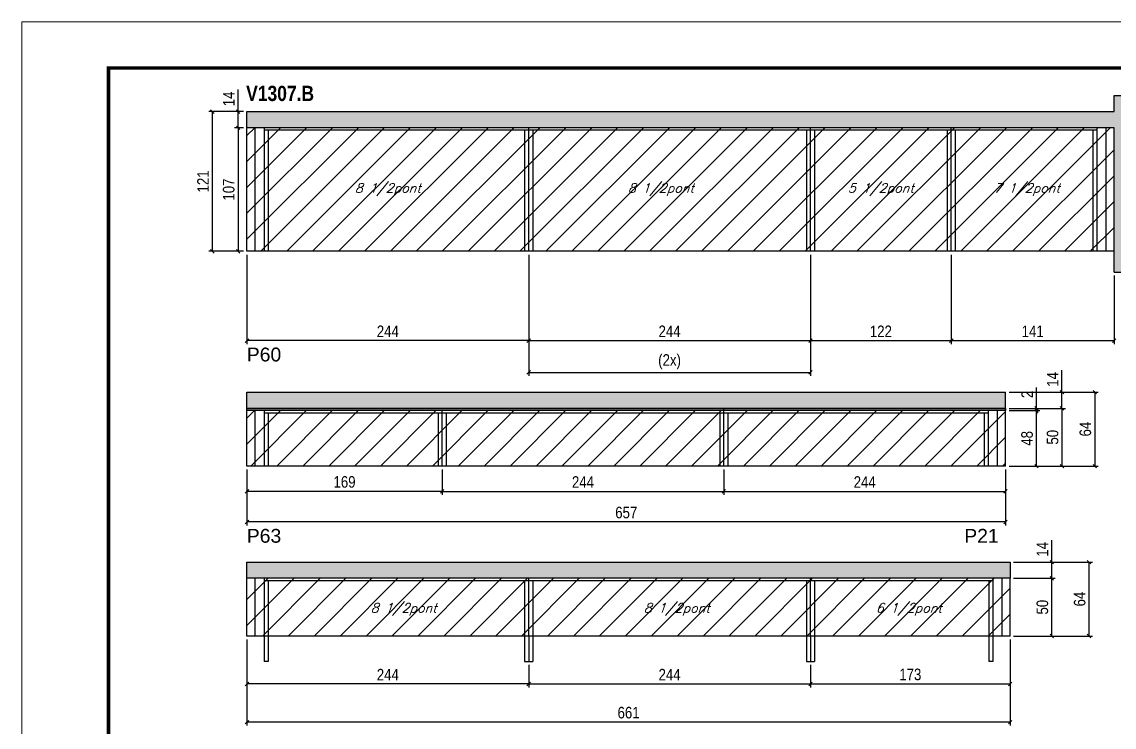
# Model space of a CAD drawing. Extents: x 3309 to 10384, y -2522 to 14608.
# Drawn here: x 6493 to 7439, y 10551 to 11162 of the extents above; entities that cross this region are included whole.
import ezdxf

# ---------------------------------------------------------------- set-up
doc = ezdxf.new("R2010")
doc.units = 0
doc.linetypes.add('DASHED', pattern=[0.75, 0.5, -0.25])
for name, color, linetype in [('5', 5, 'Continuous'), ('COTA', 241, 'Continuous'), ('NOMENCLATURA', 7, 'Continuous'), ('Painéis', 200, 'Continuous'), ('SARR_2.2x7', 40, 'Continuous'), ('SARR_3.5x7', 81, 'Continuous'), ('texto', 7, 'Continuous')]:
    doc.layers.add(name, color=color, linetype=linetype)
for name, color, linetype, lineweight in [('Folhas', 255, 'Continuous', 9), ('Hachura', 251, 'Continuous', 9), ('SARRAFO DE PRESSAO', 251, 'DASHED', 9)]:
    doc.layers.add(name, color=color, linetype=linetype, lineweight=lineweight)
doc.styles.add('COTA TECNICA', font='techl___.ttf', dxfattribs={"height": 10})
doc.styles.add('Romans', font='romans.shx')
doc.styles.get("Standard").update_dxf_attribs({"font": 'arial.ttf'})
doc.styles.add('TECNICA', font='techb___.ttf', dxfattribs={"height": 10})
doc.dimstyles.new('PAINEL', dxfattribs={"dimtxt": 10, "dimasz": 3, "dimexe": 3, "dimexo": 3, "dimgap": 3, "dimtad": 1, "dimdec": 1, "dimzin": 12, "dimdsep": 46, "dimtxsty": 'COTA TECNICA', "dimblk1": 'OBLIQUE', "dimblk2": 'OBLIQUE', "dimsah": 1, "dimcen": 0.9, "dimclrd": 4, "dimclre": 4, "dimclrt": 240, "dimadec": 1, "dimazin": 3, "dimtfac": 1, "dimtdec": 1, "dimtmove": 0, "dimatfit": 3, "dimfxl": 1, "dimtolj": 1, "dimtzin": 12, "dimarcsym": 0})

# ---------------------------------------------------------------- blocks, each defined once
blk = doc.blocks.new('9999999999')
at = {"layer": 'Folhas'}
blk.add_lwpolyline([(98138.98, 34190.21), (99623.98, 34190.21), (99623.98, 35240.21), (98138.98, 35240.21)], close=True, dxfattribs=at)
at = {"layer": 'Folhas', "color": 30, "const_width": 3}
blk.add_lwpolyline([(98213.98, 34230.21), (99583.98, 34230.21), (99583.98, 35200.21), (98213.98, 35200.21)], close=True, dxfattribs=at)
blk = doc.blocks.new('_Oblique')
at = {"color": 0, "linetype": 'ByBlock', "lineweight": -2}
blk.add_line((-0.5, -0.5), (0.5, 0.5), dxfattribs=at)
blk = doc.blocks.new('*D375')
at = {"layer": 'COTA', "color": 4, "linetype": 'ByBlock', "lineweight": -2, "transparency": 16777216}
for p, q in [((6687.84, 10960.34), (6687.84, 10882.92)), ((6931.84, 10960.34), (6931.84, 10882.92)), ((6931.84, 10885.92), (6687.84, 10885.92))]:
    blk.add_line(p, q, dxfattribs=at)
at = {"layer": 'Defpoints', "color": 0, "linetype": 'ByBlock', "transparency": 16777216}
for p in [(6687.84, 10963.34), (6931.84, 10963.34), (6687.84, 10885.92)]:
    blk.add_point(p, dxfattribs=at)
at = {"layer": 'COTA', "color": 4, "linetype": 'ByBlock', "lineweight": -2, "transparency": 16777216, "xscale": 3, "yscale": 3, "zscale": 3, "rotation": 180}
blk.add_blockref('_Oblique', (6687.84, 10885.92), dxfattribs=at)
at = {"layer": 'COTA', "color": 4, "linetype": 'ByBlock', "lineweight": -2, "transparency": 16777216, "xscale": 3, "yscale": 3, "zscale": 3}
blk.add_blockref('_Oblique', (6931.84, 10885.92), dxfattribs=at)
at = {"layer": 'COTA', "color": 240, "linetype": 'ByBlock', "transparency": 16777216, "insert": (6809.84, 10894), "char_height": 10, "attachment_point": 5, "style": 'COTA TECNICA'}
blk.add_mtext('\\A1;244', dxfattribs=at)
blk = doc.blocks.new('*D376')
at = {"layer": 'COTA', "color": 4, "lineweight": -2, "transparency": 16777216}
for p, q in [((6931.84, 10960.34), (6931.84, 10882.92)), ((7175.84, 10960.34), (7175.84, 10882.92)), ((6931.84, 10885.92), (7175.84, 10885.92))]:
    blk.add_line(p, q, dxfattribs=at)
at = {"layer": 'Defpoints', "color": 0, "transparency": 16777216}
for p in [(6931.84, 10963.34, 0), (7175.84, 10963.34, 0), (7175.84, 10885.92)]:
    blk.add_point(p, dxfattribs=at)
at = {"layer": 'COTA', "color": 4, "lineweight": -2, "transparency": 16777216, "xscale": 3, "yscale": 3, "zscale": 3, "rotation": 180}
blk.add_blockref('_Oblique', (6931.84, 10885.92), dxfattribs=at)
at = {"layer": 'COTA', "color": 4, "lineweight": -2, "transparency": 16777216, "xscale": 3, "yscale": 3, "zscale": 3}
blk.add_blockref('_Oblique', (7175.84, 10885.92), dxfattribs=at)
at = {"layer": 'COTA', "color": 240, "transparency": 16777216, "insert": (7053.84, 10894), "char_height": 10, "attachment_point": 5, "style": 'COTA TECNICA'}
blk.add_mtext('\\A1;244', dxfattribs=at)
blk = doc.blocks.new('*D377')
at = {"layer": 'COTA', "color": 4, "lineweight": -2, "transparency": 16777216}
for p, q in [((6684.84, 11084.34), (6654.83, 11084.34)), ((6657.83, 11084.34), (6657.83, 10963.34)), ((6684.84, 10963.34), (6654.83, 10963.34))]:
    blk.add_line(p, q, dxfattribs=at)
at = {"layer": 'Defpoints', "color": 0, "transparency": 16777216}
for p in [(6687.84, 11084.34, 0), (6657.83, 10963.34), (6687.84, 10963.34, 0)]:
    blk.add_point(p, dxfattribs=at)
at = {"layer": 'COTA', "color": 4, "lineweight": -2, "transparency": 16777216, "xscale": 3, "yscale": 3, "zscale": 3}
for p, rotation in [((6657.83, 11084.34), 90), ((6657.83, 10963.34), 270)]:
    blk.add_blockref('_Oblique', p, dxfattribs=dict(at, rotation=rotation))
at = {"layer": 'COTA', "color": 240, "transparency": 16777216, "insert": (6649.77, 11023.84), "char_height": 10, "attachment_point": 5, "rotation": 90, "style": 'COTA TECNICA'}
blk.add_mtext('\\A1;121', dxfattribs=at)
blk = doc.blocks.new('*D378')
at = {"layer": 'COTA', "color": 4, "lineweight": -2, "transparency": 16777216}
for p, q in [((7175.84, 10960.34), (7175.84, 10882.92)), ((7297.84, 10960.34), (7297.84, 10882.92)), ((7175.84, 10885.92), (7297.84, 10885.92))]:
    blk.add_line(p, q, dxfattribs=at)
at = {"layer": 'Defpoints', "color": 0, "transparency": 16777216}
for p in [(7175.84, 10963.34, 0), (7297.84, 10963.34, 0), (7297.84, 10885.92)]:
    blk.add_point(p, dxfattribs=at)
at = {"layer": 'COTA', "color": 4, "lineweight": -2, "transparency": 16777216, "xscale": 3, "yscale": 3, "zscale": 3, "rotation": 180}
blk.add_blockref('_Oblique', (7175.84, 10885.92), dxfattribs=at)
at = {"layer": 'COTA', "color": 4, "lineweight": -2, "transparency": 16777216, "xscale": 3, "yscale": 3, "zscale": 3}
blk.add_blockref('_Oblique', (7297.84, 10885.92), dxfattribs=at)
at = {"layer": 'COTA', "color": 240, "transparency": 16777216, "insert": (7236.84, 10893.98), "char_height": 10, "attachment_point": 5, "style": 'COTA TECNICA'}
blk.add_mtext('\\A1;122', dxfattribs=at)
blk = doc.blocks.new('*D379')
at = {"layer": 'COTA', "color": 4, "lineweight": -2, "transparency": 16777216}
for p, q in [((6684.84, 11070.34), (6677.16, 11070.34)), ((6680.16, 11070.34), (6680.16, 10963.34)), ((6684.84, 10963.34), (6677.16, 10963.34))]:
    blk.add_line(p, q, dxfattribs=at)
at = {"layer": 'Defpoints', "color": 0, "transparency": 16777216}
for p in [(6687.84, 11070.34, 0), (6680.16, 10963.34), (6687.84, 10963.34, 0)]:
    blk.add_point(p, dxfattribs=at)
at = {"layer": 'COTA', "color": 4, "lineweight": -2, "transparency": 16777216, "xscale": 3, "yscale": 3, "zscale": 3}
for p, rotation in [((6680.16, 11070.34), 90), ((6680.16, 10963.34), 270)]:
    blk.add_blockref('_Oblique', p, dxfattribs=dict(at, rotation=rotation))
at = {"layer": 'COTA', "color": 240, "transparency": 16777216, "insert": (6672.06, 11016.84), "char_height": 10, "attachment_point": 5, "rotation": 90, "style": 'COTA TECNICA'}
blk.add_mtext('\\A1;107', dxfattribs=at)
blk = doc.blocks.new('*D380')
at = {"layer": 'COTA', "color": 4, "lineweight": -2, "transparency": 16777216}
for p, q in [((6680.16, 11084.34), (6680.16, 11103.46)), ((6684.84, 11084.34), (6677.16, 11084.34)), ((6680.16, 11070.34), (6680.16, 11084.34)), ((6684.84, 11070.34), (6677.16, 11070.34))]:
    blk.add_line(p, q, dxfattribs=at)
at = {"layer": 'Defpoints', "color": 0, "transparency": 16777216}
for p in [(6680.16, 11084.34), (6687.84, 11084.34, 0), (6687.84, 11070.34, 0)]:
    blk.add_point(p, dxfattribs=at)
at = {"layer": 'COTA', "color": 4, "lineweight": -2, "transparency": 16777216, "xscale": 3, "yscale": 3, "zscale": 3}
for p, rotation in [((6680.16, 11084.34), 90), ((6680.16, 11070.34), 270)]:
    blk.add_blockref('_Oblique', p, dxfattribs=dict(at, rotation=rotation))
at = {"layer": 'COTA', "color": 240, "transparency": 16777216, "insert": (6672.09, 11095.4), "char_height": 10, "attachment_point": 5, "rotation": 90, "style": 'COTA TECNICA'}
blk.add_mtext('\\A1;14', dxfattribs=at)
blk = doc.blocks.new('*D381')
at = {"layer": 'COTA', "color": 4, "lineweight": -2, "transparency": 16777216}
for p, q in [((6931.84, 10960.34), (6931.84, 10855.45)), ((7175.84, 10960.34), (7175.84, 10855.45)), ((6931.84, 10858.45), (7175.84, 10858.45))]:
    blk.add_line(p, q, dxfattribs=at)
at = {"layer": 'Defpoints', "color": 0, "transparency": 16777216}
for p in [(6931.84, 10963.34), (7175.84, 10963.34), (7175.84, 10858.45)]:
    blk.add_point(p, dxfattribs=at)
at = {"layer": 'COTA', "color": 4, "lineweight": -2, "transparency": 16777216, "xscale": 3, "yscale": 3, "zscale": 3, "rotation": 180}
blk.add_blockref('_Oblique', (6931.84, 10858.45), dxfattribs=at)
at = {"layer": 'COTA', "color": 4, "lineweight": -2, "transparency": 16777216, "xscale": 3, "yscale": 3, "zscale": 3}
blk.add_blockref('_Oblique', (7175.84, 10858.45), dxfattribs=at)
at = {"layer": 'COTA', "color": 240, "transparency": 16777216, "insert": (7053.84, 10867.67), "char_height": 10, "attachment_point": 5, "style": 'COTA TECNICA'}
blk.add_mtext('\\A1;(2x)', dxfattribs=at)
blk = doc.blocks.new('*D382')
at = {"layer": 'COTA', "color": 4, "lineweight": -2, "transparency": 16777216}
for p, q in [((7297.84, 10960.34), (7297.84, 10882.92)), ((7438.84, 10942.34), (7438.84, 10882.92)), ((7297.84, 10885.92), (7438.84, 10885.92))]:
    blk.add_line(p, q, dxfattribs=at)
at = {"layer": 'Defpoints', "color": 0, "transparency": 16777216}
for p in [(7297.84, 10963.34), (7438.84, 10945.34), (7438.84, 10885.92)]:
    blk.add_point(p, dxfattribs=at)
at = {"layer": 'COTA', "color": 4, "lineweight": -2, "transparency": 16777216, "xscale": 3, "yscale": 3, "zscale": 3, "rotation": 180}
blk.add_blockref('_Oblique', (7297.84, 10885.92), dxfattribs=at)
at = {"layer": 'COTA', "color": 4, "lineweight": -2, "transparency": 16777216, "xscale": 3, "yscale": 3, "zscale": 3}
blk.add_blockref('_Oblique', (7438.84, 10885.92), dxfattribs=at)
at = {"layer": 'COTA', "color": 240, "transparency": 16777216, "insert": (7368.34, 10894), "char_height": 10, "attachment_point": 5, "style": 'COTA TECNICA'}
blk.add_mtext('\\A1;141', dxfattribs=at)
blk = doc.blocks.new('*D395')
at = {"layer": 'COTA', "color": 4, "linetype": 'ByBlock', "lineweight": -2, "transparency": 16777216}
for p, q in [((6687.84, 10774.27), (6687.84, 10752.37)), ((6856.84, 10774.27), (6856.84, 10752.37)), ((6856.84, 10755.37), (6687.84, 10755.37))]:
    blk.add_line(p, q, dxfattribs=at)
at = {"layer": 'Defpoints', "color": 0, "linetype": 'ByBlock', "transparency": 16777216}
for p in [(6687.84, 10777.27), (6856.84, 10777.27), (6687.84, 10755.37)]:
    blk.add_point(p, dxfattribs=at)
at = {"layer": 'COTA', "color": 4, "linetype": 'ByBlock', "lineweight": -2, "transparency": 16777216, "xscale": 3, "yscale": 3, "zscale": 3, "rotation": 180}
blk.add_blockref('_Oblique', (6687.84, 10755.37), dxfattribs=at)
at = {"layer": 'COTA', "color": 4, "linetype": 'ByBlock', "lineweight": -2, "transparency": 16777216, "xscale": 3, "yscale": 3, "zscale": 3}
blk.add_blockref('_Oblique', (6856.84, 10755.37), dxfattribs=at)
at = {"layer": 'COTA', "color": 240, "linetype": 'ByBlock', "transparency": 16777216, "insert": (6772.34, 10763.5), "char_height": 10, "attachment_point": 5, "style": 'COTA TECNICA'}
blk.add_mtext('\\A1;169', dxfattribs=at)
blk = doc.blocks.new('*D397')
at = {"layer": 'COTA', "color": 4, "linetype": 'ByBlock', "lineweight": -2, "transparency": 16777216}
for p, q in [((6687.84, 10774.27), (6687.84, 10725.85)), ((7344.84, 10774.27), (7344.84, 10725.85)), ((7344.84, 10728.85), (6687.84, 10728.85))]:
    blk.add_line(p, q, dxfattribs=at)
at = {"layer": 'Defpoints', "color": 0, "linetype": 'ByBlock', "transparency": 16777216}
for p in [(6687.84, 10777.27), (7344.84, 10777.27), (6687.84, 10728.85)]:
    blk.add_point(p, dxfattribs=at)
at = {"layer": 'COTA', "color": 4, "linetype": 'ByBlock', "lineweight": -2, "transparency": 16777216, "xscale": 3, "yscale": 3, "zscale": 3, "rotation": 180}
blk.add_blockref('_Oblique', (6687.84, 10728.85), dxfattribs=at)
at = {"layer": 'COTA', "color": 4, "linetype": 'ByBlock', "lineweight": -2, "transparency": 16777216, "xscale": 3, "yscale": 3, "zscale": 3}
blk.add_blockref('_Oblique', (7344.84, 10728.85), dxfattribs=at)
at = {"layer": 'COTA', "color": 240, "linetype": 'ByBlock', "transparency": 16777216, "insert": (7016.34, 10736.96), "char_height": 10, "attachment_point": 5, "style": 'COTA TECNICA'}
blk.add_mtext('\\A1;657', dxfattribs=at)
blk = doc.blocks.new('*D389')
at = {"layer": 'COTA', "color": 4, "lineweight": -2, "transparency": 16777216}
for p, q in [((6856.84, 10774.27), (6856.84, 10752.37)), ((7100.84, 10774.27), (7100.84, 10752.37)), ((6856.84, 10755.37), (7100.84, 10755.37))]:
    blk.add_line(p, q, dxfattribs=at)
at = {"layer": 'Defpoints', "color": 0, "transparency": 16777216}
for p in [(6856.84, 10777.27, 0), (7100.84, 10777.27, 0), (7100.84, 10755.37)]:
    blk.add_point(p, dxfattribs=at)
at = {"layer": 'COTA', "color": 4, "lineweight": -2, "transparency": 16777216, "xscale": 3, "yscale": 3, "zscale": 3, "rotation": 180}
blk.add_blockref('_Oblique', (6856.84, 10755.37), dxfattribs=at)
at = {"layer": 'COTA', "color": 4, "lineweight": -2, "transparency": 16777216, "xscale": 3, "yscale": 3, "zscale": 3}
blk.add_blockref('_Oblique', (7100.84, 10755.37), dxfattribs=at)
at = {"layer": 'COTA', "color": 240, "transparency": 16777216, "insert": (6978.84, 10763.44), "char_height": 10, "attachment_point": 5, "style": 'COTA TECNICA'}
blk.add_mtext('\\A1;244', dxfattribs=at)
blk = doc.blocks.new('*D396')
at = {"layer": 'COTA', "color": 4, "lineweight": -2, "transparency": 16777216}
for p, q in [((7100.84, 10774.27), (7100.84, 10752.37)), ((7344.84, 10774.27), (7344.84, 10752.37)), ((7100.84, 10755.37), (7344.84, 10755.37))]:
    blk.add_line(p, q, dxfattribs=at)
at = {"layer": 'Defpoints', "color": 0, "transparency": 16777216}
for p in [(7100.84, 10777.27, 0), (7344.84, 10777.27, 0), (7344.84, 10755.37)]:
    blk.add_point(p, dxfattribs=at)
at = {"layer": 'COTA', "color": 4, "lineweight": -2, "transparency": 16777216, "xscale": 3, "yscale": 3, "zscale": 3, "rotation": 180}
blk.add_blockref('_Oblique', (7100.84, 10755.37), dxfattribs=at)
at = {"layer": 'COTA', "color": 4, "lineweight": -2, "transparency": 16777216, "xscale": 3, "yscale": 3, "zscale": 3}
blk.add_blockref('_Oblique', (7344.84, 10755.37), dxfattribs=at)
at = {"layer": 'COTA', "color": 240, "transparency": 16777216, "insert": (7222.84, 10763.44), "char_height": 10, "attachment_point": 5, "style": 'COTA TECNICA'}
blk.add_mtext('\\A1;244', dxfattribs=at)
blk = doc.blocks.new('*D390')
at = {"layer": 'COTA', "color": 4, "lineweight": -2, "transparency": 16777216}
for p, q in [((7347.84, 10841.27), (7425.08, 10841.27)), ((7422.08, 10841.27), (7422.08, 10777.27)), ((7347.84, 10777.27), (7425.08, 10777.27))]:
    blk.add_line(p, q, dxfattribs=at)
at = {"layer": 'Defpoints', "color": 0, "transparency": 16777216}
for p in [(7344.84, 10841.27, 0), (7344.84, 10777.27, 0), (7422.08, 10777.27)]:
    blk.add_point(p, dxfattribs=at)
at = {"layer": 'COTA', "color": 4, "lineweight": -2, "transparency": 16777216, "xscale": 3, "yscale": 3, "zscale": 3}
for p, rotation in [((7422.08, 10841.27), 90), ((7422.08, 10777.27), 270)]:
    blk.add_blockref('_Oblique', p, dxfattribs=dict(at, rotation=rotation))
at = {"layer": 'COTA', "color": 240, "transparency": 16777216, "insert": (7413.98, 10809.27), "char_height": 10, "attachment_point": 5, "rotation": 90, "style": 'COTA TECNICA'}
blk.add_mtext('\\A1;64', dxfattribs=at)
blk = doc.blocks.new('*D391')
at = {"layer": 'COTA', "color": 4, "lineweight": -2, "transparency": 16777216}
for p, q in [((7347.84, 10827.27), (7396.72, 10827.27)), ((7393.72, 10827.27), (7393.72, 10777.27)), ((7347.84, 10777.27), (7396.72, 10777.27))]:
    blk.add_line(p, q, dxfattribs=at)
at = {"layer": 'Defpoints', "color": 0, "transparency": 16777216}
for p in [(7344.84, 10827.27, 0), (7344.84, 10777.27, 0), (7393.72, 10777.27)]:
    blk.add_point(p, dxfattribs=at)
at = {"layer": 'COTA', "color": 4, "lineweight": -2, "transparency": 16777216, "xscale": 3, "yscale": 3, "zscale": 3}
for p, rotation in [((7393.72, 10827.27), 90), ((7393.72, 10777.27), 270)]:
    blk.add_blockref('_Oblique', p, dxfattribs=dict(at, rotation=rotation))
at = {"layer": 'COTA', "color": 240, "transparency": 16777216, "insert": (7385.61, 10802.27), "char_height": 10, "attachment_point": 5, "rotation": 90, "style": 'COTA TECNICA'}
blk.add_mtext('\\A1;50', dxfattribs=at)
blk = doc.blocks.new('*D392')
at = {"layer": 'COTA', "color": 4, "lineweight": -2, "transparency": 16777216}
for p, q in [((7393.72, 10841.27), (7393.72, 10860.38)), ((7347.84, 10841.27), (7396.72, 10841.27)), ((7393.72, 10827.27), (7393.72, 10841.27)), ((7347.84, 10827.27), (7396.72, 10827.27))]:
    blk.add_line(p, q, dxfattribs=at)
at = {"layer": 'Defpoints', "color": 0, "transparency": 16777216}
for p in [(7344.84, 10841.27, 0), (7393.72, 10841.27), (7344.84, 10827.27, 0)]:
    blk.add_point(p, dxfattribs=at)
at = {"layer": 'COTA', "color": 4, "lineweight": -2, "transparency": 16777216, "xscale": 3, "yscale": 3, "zscale": 3}
for p, rotation in [((7393.72, 10841.27), 90), ((7393.72, 10827.27), 270)]:
    blk.add_blockref('_Oblique', p, dxfattribs=dict(at, rotation=rotation))
at = {"layer": 'COTA', "color": 240, "transparency": 16777216, "insert": (7385.65, 10852.32), "char_height": 10, "attachment_point": 5, "rotation": 90, "style": 'COTA TECNICA'}
blk.add_mtext('\\A1;14', dxfattribs=at)
blk = doc.blocks.new('*D393')
at = {"layer": 'COTA', "color": 4, "lineweight": -2, "transparency": 16777216}
for p, q in [((7347.84, 10825.27), (7374.59, 10825.27)), ((7371.59, 10777.27), (7371.59, 10825.27)), ((7347.84, 10777.27), (7374.59, 10777.27))]:
    blk.add_line(p, q, dxfattribs=at)
at = {"layer": 'Defpoints', "color": 0, "transparency": 16777216}
for p in [(7344.84, 10825.27, 0), (7371.59, 10825.27), (7344.84, 10777.27, 0)]:
    blk.add_point(p, dxfattribs=at)
at = {"layer": 'COTA', "color": 4, "lineweight": -2, "transparency": 16777216, "xscale": 3, "yscale": 3, "zscale": 3}
for p, rotation in [((7371.59, 10825.27), 90), ((7371.59, 10777.27), 270)]:
    blk.add_blockref('_Oblique', p, dxfattribs=dict(at, rotation=rotation))
at = {"layer": 'COTA', "color": 240, "transparency": 16777216, "insert": (7363.49, 10801.27), "char_height": 10, "attachment_point": 5, "rotation": 90, "style": 'COTA TECNICA'}
blk.add_mtext('\\A1;48', dxfattribs=at)
blk = doc.blocks.new('*D394')
at = {"layer": 'COTA', "color": 4, "lineweight": -2, "transparency": 16777216}
for p, q in [((7371.59, 10827.27), (7371.59, 10845.38)), ((7347.84, 10827.27), (7374.59, 10827.27)), ((7347.84, 10825.27), (7374.59, 10825.27)), ((7371.59, 10825.27), (7371.59, 10827.27)), ((7371.59, 10825.27), (7371.59, 10822.27))]:
    blk.add_line(p, q, dxfattribs=at)
at = {"layer": 'Defpoints', "color": 0, "transparency": 16777216}
for p in [(7344.84, 10827.27, 0), (7344.84, 10825.27, 0), (7371.59, 10827.27)]:
    blk.add_point(p, dxfattribs=at)
at = {"layer": 'COTA', "color": 4, "lineweight": -2, "transparency": 16777216, "xscale": 3, "yscale": 3, "zscale": 3}
for p, rotation in [((7371.59, 10827.27), 270), ((7371.59, 10825.27), 90)]:
    blk.add_blockref('_Oblique', p, dxfattribs=dict(at, rotation=rotation))
at = {"layer": 'COTA', "color": 240, "transparency": 16777216, "insert": (7363.59, 10839.32), "char_height": 10, "attachment_point": 5, "rotation": 90, "style": 'COTA TECNICA'}
blk.add_mtext('\\A1;2', dxfattribs=at)
blk = doc.blocks.new('*D398')
at = {"layer": 'COTA', "color": 4, "linetype": 'ByBlock', "lineweight": -2, "transparency": 16777216}
for p, q in [((6687.84, 10627.02), (6687.84, 10585.49)), ((6931.84, 10605.02), (6931.84, 10585.49)), ((6931.84, 10588.49), (6687.84, 10588.49))]:
    blk.add_line(p, q, dxfattribs=at)
at = {"layer": 'Defpoints', "color": 0, "linetype": 'ByBlock', "transparency": 16777216}
for p in [(6687.84, 10630.02), (6931.84, 10608.02), (6687.84, 10588.49)]:
    blk.add_point(p, dxfattribs=at)
at = {"layer": 'COTA', "color": 4, "linetype": 'ByBlock', "lineweight": -2, "transparency": 16777216, "xscale": 3, "yscale": 3, "zscale": 3, "rotation": 180}
blk.add_blockref('_Oblique', (6687.84, 10588.49), dxfattribs=at)
at = {"layer": 'COTA', "color": 4, "linetype": 'ByBlock', "lineweight": -2, "transparency": 16777216, "xscale": 3, "yscale": 3, "zscale": 3}
blk.add_blockref('_Oblique', (6931.84, 10588.49), dxfattribs=at)
at = {"layer": 'COTA', "color": 240, "linetype": 'ByBlock', "transparency": 16777216, "insert": (6809.84, 10596.56), "char_height": 10, "attachment_point": 5, "style": 'COTA TECNICA'}
blk.add_mtext('\\A1;244', dxfattribs=at)
blk = doc.blocks.new('*D401')
at = {"layer": 'COTA', "color": 4, "linetype": 'ByBlock', "lineweight": -2, "transparency": 16777216}
for p, q in [((6687.84, 10627.02), (6687.84, 10552.48)), ((7348.84, 10627.02), (7348.84, 10552.48)), ((7348.84, 10555.48), (6687.84, 10555.48))]:
    blk.add_line(p, q, dxfattribs=at)
at = {"layer": 'Defpoints', "color": 0, "linetype": 'ByBlock', "transparency": 16777216}
for p in [(6687.84, 10630.02), (7348.84, 10630.02), (6687.84, 10555.48)]:
    blk.add_point(p, dxfattribs=at)
at = {"layer": 'COTA', "color": 4, "linetype": 'ByBlock', "lineweight": -2, "transparency": 16777216, "xscale": 3, "yscale": 3, "zscale": 3, "rotation": 180}
blk.add_blockref('_Oblique', (6687.84, 10555.48), dxfattribs=at)
at = {"layer": 'COTA', "color": 4, "linetype": 'ByBlock', "lineweight": -2, "transparency": 16777216, "xscale": 3, "yscale": 3, "zscale": 3}
blk.add_blockref('_Oblique', (7348.84, 10555.48), dxfattribs=at)
at = {"layer": 'COTA', "color": 240, "linetype": 'ByBlock', "transparency": 16777216, "insert": (7018.34, 10563.59), "char_height": 10, "attachment_point": 5, "style": 'COTA TECNICA'}
blk.add_mtext('\\A1;661', dxfattribs=at)
blk = doc.blocks.new('*D399')
at = {"layer": 'COTA', "color": 4, "lineweight": -2, "transparency": 16777216}
for p, q in [((6931.84, 10605.02), (6931.84, 10585.49)), ((7175.84, 10605.02), (7175.84, 10585.49)), ((6931.84, 10588.49), (7175.84, 10588.49))]:
    blk.add_line(p, q, dxfattribs=at)
at = {"layer": 'Defpoints', "color": 0, "transparency": 16777216}
for p in [(6931.84, 10608.02, 0), (7175.84, 10608.02, 0), (7175.84, 10588.49)]:
    blk.add_point(p, dxfattribs=at)
at = {"layer": 'COTA', "color": 4, "lineweight": -2, "transparency": 16777216, "xscale": 3, "yscale": 3, "zscale": 3, "rotation": 180}
blk.add_blockref('_Oblique', (6931.84, 10588.49), dxfattribs=at)
at = {"layer": 'COTA', "color": 4, "lineweight": -2, "transparency": 16777216, "xscale": 3, "yscale": 3, "zscale": 3}
blk.add_blockref('_Oblique', (7175.84, 10588.49), dxfattribs=at)
at = {"layer": 'COTA', "color": 240, "transparency": 16777216, "insert": (7053.84, 10596.56), "char_height": 10, "attachment_point": 5, "style": 'COTA TECNICA'}
blk.add_mtext('\\A1;244', dxfattribs=at)
blk = doc.blocks.new('*D400')
at = {"layer": 'COTA', "color": 4, "lineweight": -2, "transparency": 16777216}
for p, q in [((7348.84, 10627.02), (7348.84, 10585.49)), ((7175.84, 10605.02), (7175.84, 10585.49)), ((7175.84, 10588.49), (7348.84, 10588.49))]:
    blk.add_line(p, q, dxfattribs=at)
at = {"layer": 'Defpoints', "color": 0, "transparency": 16777216}
for p in [(7348.84, 10630.02, 0), (7175.84, 10608.02, 0), (7348.84, 10588.49)]:
    blk.add_point(p, dxfattribs=at)
at = {"layer": 'COTA', "color": 4, "lineweight": -2, "transparency": 16777216, "xscale": 3, "yscale": 3, "zscale": 3, "rotation": 180}
blk.add_blockref('_Oblique', (7175.84, 10588.49), dxfattribs=at)
at = {"layer": 'COTA', "color": 4, "lineweight": -2, "transparency": 16777216, "xscale": 3, "yscale": 3, "zscale": 3}
blk.add_blockref('_Oblique', (7348.84, 10588.49), dxfattribs=at)
at = {"layer": 'COTA', "color": 240, "transparency": 16777216, "insert": (7262.34, 10596.7), "char_height": 10, "attachment_point": 5, "style": 'COTA TECNICA'}
blk.add_mtext('\\A1;173', dxfattribs=at)
blk = doc.blocks.new('*D402')
at = {"layer": 'COTA', "color": 4, "lineweight": -2, "transparency": 16777216}
for p, q in [((7351.84, 10680.02), (7387.84, 10680.02)), ((7384.84, 10630.02), (7384.84, 10680.02)), ((7351.84, 10630.02), (7387.84, 10630.02))]:
    blk.add_line(p, q, dxfattribs=at)
at = {"layer": 'Defpoints', "color": 0, "transparency": 16777216}
for p in [(7348.84, 10680.02), (7384.84, 10680.02), (7348.84, 10630.02)]:
    blk.add_point(p, dxfattribs=at)
at = {"layer": 'COTA', "color": 4, "lineweight": -2, "transparency": 16777216, "xscale": 3, "yscale": 3, "zscale": 3}
for p, rotation in [((7384.84, 10680.02), 90), ((7384.84, 10630.02), 270)]:
    blk.add_blockref('_Oblique', p, dxfattribs=dict(at, rotation=rotation))
at = {"layer": 'COTA', "color": 240, "transparency": 16777216, "insert": (7376.73, 10655.02), "char_height": 10, "attachment_point": 5, "rotation": 90, "style": 'COTA TECNICA'}
blk.add_mtext('\\A1;50', dxfattribs=at)
blk = doc.blocks.new('*D403')
at = {"layer": 'COTA', "color": 4, "lineweight": -2, "transparency": 16777216}
for p, q in [((7384.84, 10694.02), (7384.84, 10713.13)), ((7351.84, 10694.02), (7387.84, 10694.02)), ((7384.84, 10680.02), (7384.84, 10694.02)), ((7351.84, 10680.02), (7387.84, 10680.02))]:
    blk.add_line(p, q, dxfattribs=at)
at = {"layer": 'Defpoints', "color": 0, "transparency": 16777216}
for p in [(7348.84, 10694.02), (7384.84, 10694.02), (7348.84, 10680.02)]:
    blk.add_point(p, dxfattribs=at)
at = {"layer": 'COTA', "color": 4, "lineweight": -2, "transparency": 16777216, "xscale": 3, "yscale": 3, "zscale": 3}
for p, rotation in [((7384.84, 10694.02), 90), ((7384.84, 10680.02), 270)]:
    blk.add_blockref('_Oblique', p, dxfattribs=dict(at, rotation=rotation))
at = {"layer": 'COTA', "color": 240, "transparency": 16777216, "insert": (7376.77, 10705.08), "char_height": 10, "attachment_point": 5, "rotation": 90, "style": 'COTA TECNICA'}
blk.add_mtext('\\A1;14', dxfattribs=at)
blk = doc.blocks.new('*D404')
at = {"layer": 'COTA', "color": 4, "lineweight": -2, "transparency": 16777216}
for p, q in [((7351.84, 10694.02), (7420.14, 10694.02)), ((7417.14, 10630.02), (7417.14, 10694.02)), ((7351.84, 10630.02), (7420.14, 10630.02))]:
    blk.add_line(p, q, dxfattribs=at)
at = {"layer": 'Defpoints', "color": 0, "transparency": 16777216}
for p in [(7348.84, 10694.02), (7417.14, 10694.02), (7348.84, 10630.02)]:
    blk.add_point(p, dxfattribs=at)
at = {"layer": 'COTA', "color": 4, "lineweight": -2, "transparency": 16777216, "xscale": 3, "yscale": 3, "zscale": 3}
for p, rotation in [((7417.14, 10694.02), 90), ((7417.14, 10630.02), 270)]:
    blk.add_blockref('_Oblique', p, dxfattribs=dict(at, rotation=rotation))
at = {"layer": 'COTA', "color": 240, "transparency": 16777216, "insert": (7409.03, 10662.02), "char_height": 10, "attachment_point": 5, "rotation": 90, "style": 'COTA TECNICA'}
blk.add_mtext('\\A1;64', dxfattribs=at)

msp = doc.modelspace()

# ---------------------------------------------------------------- hatches: boundary and pattern name
at = {"layer": 'COTA'}
h = msp.add_hatch(dxfattribs=at)
h.set_pattern_fill('AR-CONC', color=256, scale=0.03)
h.set_pattern_definition([(50, (49.461, 47.469), (5.46554, -0.4781726), [0.5715, -6.2865]), (355, (49.461, 47.469), (-1.0573026, 5.7317054), [0.4572, -5.0292175]), (100.451445, (49.9166, 47.429), (4.4082374, 5.2535326), [0.4857003, -5.3427073]), (46.1842, (49.461, 48.993), (8.1323712, -1.26127), [0.85725, -9.42975]), (96.63556, (50.139, 48.888), (7.122124, 7.4227837), [0.7285507, -8.014068]), (351.18415, (49.461, 48.993), (7.122124, 7.422784), [0.685799, -7.543792]), (21, (50.223, 48.612), (4.5484317, -3.067956), [0.5715, -6.2865]), (326, (50.223, 48.612), (1.8540609, 5.525639), [0.4572, -5.0292]), (71.451445, (50.602, 48.356), (6.4024926, 2.457683), [0.4857003, -5.3426981]), (37.5, (49.4611, 47.4689), (0.0926581, 2.53665117), [0, -4.96824, 0, -5.1054, 0, -5.04825]), (7.5, (49.461, 47.469), (2.0045899, 3.00541724), [0, -2.91084, 0, -4.85394, 0, -1.92405]), (327.5, (47.7619, 47.469), (4.06771786, -0.17186232), [0, -1.905, 0, -5.9436, 0, -7.8867]), (317.5, (47, 47.469), (4.4438754, 0.7627947), [0, -2.4765, 0, -3.94716, 0, -5.6007])])
h.paths.add_polyline_path([(7468.84, 11084.34), (7731.34, 11084.34), (7731.34, 11098.34), (7438.84, 11098.34), (7438.84, 11084.34), (6687.84, 11084.34), (6687.84, 11070.34), (7438.84, 11070.34), (7438.84, 10963.34), (7438.84, 10945.34), (7468.84, 10945.34)])
h = msp.add_hatch(dxfattribs=at)
h.set_pattern_fill('AR-CONC', color=256, scale=0.03)
h.set_pattern_definition([(50, (-236.905, -2436.74), (5.4655401, -0.4781726), [0.5715, -6.2865]), (355, (-236.905, -2436.74), (-1.0573026, 5.7317054), [0.4572, -5.0292175]), (100.451445, (-236.4493, -2436.78), (4.4082374, 5.2535326), [0.4857003, -5.3427073]), (46.1842, (-236.905, -2435.216), (8.1323712, -1.2612698), [0.85725, -9.42975]), (96.63556, (-236.227, -2435.321), (7.122124, 7.4227837), [0.7285507, -8.0140682]), (351.18415, (-236.905, -2435.216), (7.122124, 7.4227837), [0.685799, -7.543792]), (21, (-236.143, -2435.597), (4.5484317, -3.067956), [0.5715, -6.2865]), (326, (-236.143, -2435.597), (1.8540609, 5.525639), [0.4572, -5.0292]), (71.451445, (-235.764, -2435.853), (6.4024926, 2.457683), [0.4857003, -5.3426981]), (37.5, (-236.9048, -2436.7401), (0.0926581, 2.53665117), [0, -4.96824, 0, -5.1054, 0, -5.04825]), (7.5, (-236.9048, -2436.74), (2.00458988, 3.00541724), [0, -2.91084, 0, -4.85394, 0, -1.92405]), (327.5, (-238.604, -2436.7401), (4.06771786, -0.17186232), [0, -1.905, 0, -5.9436, 0, -7.8867]), (317.5, (-239.366, -2436.74), (4.44387544, 0.7627947), [0, -2.4765, 0, -3.94716, 0, -5.6007])])
h.paths.add_polyline_path([(7344.84, 10827.27), (7344.84, 10841.27), (6687.84, 10841.27), (6687.84, 10827.27)])
h = msp.add_hatch(dxfattribs=at)
h.set_pattern_fill('AR-CONC', color=256, scale=0.03)
h.paths.add_polyline_path([(7348.84, 10694.02), (6687.84, 10694.02), (6687.84, 10680.02), (7348.84, 10680.02)])
at = {"layer": 'Hachura'}
h = msp.add_hatch(dxfattribs=at)
h.set_pattern_fill('ANSI31', color=256, scale=5)
h.set_pattern_definition([(45, (71.649, 271.625), (-11.22532, 11.22532), [])])
h.paths.add_polyline_path([(6931.84, 11070.34), (6687.84, 11070.34), (6687.84, 10963.34), (6931.84, 10963.34)])
h.paths.add_polyline_path([(7175.84, 11070.34), (6931.84, 11070.34), (6931.84, 10963.34), (7175.84, 10963.34)])
h.paths.add_polyline_path([(7297.84, 11070.34), (7175.84, 11070.34), (7175.84, 10963.34), (7297.84, 10963.34)])
h.paths.add_polyline_path([(7438.84, 11070.34), (7297.84, 11070.34), (7297.84, 10963.34), (7438.84, 10963.34)])
h = msp.add_hatch(dxfattribs=at)
h.set_pattern_fill('ANSI31', color=256, scale=5)
h.paths.add_polyline_path([(6856.84, 10825.27), (6687.84, 10825.27), (6687.84, 10777.27), (6856.84, 10777.27)])
h.paths.add_polyline_path([(7100.84, 10825.27), (6856.84, 10825.27), (6856.84, 10777.27), (7100.84, 10777.27)])
h.paths.add_polyline_path([(7344.84, 10825.27), (7100.84, 10825.27), (7100.84, 10777.27), (7344.84, 10777.27)])
h.paths.add_polyline_path([(7348.84, 10680.02), (7175.84, 10680.02), (7175.84, 10630.02), (7348.84, 10630.02)])
h.paths.add_polyline_path([(7175.84, 10680.02), (6931.84, 10680.02), (6931.84, 10630.02), (7175.84, 10630.02)])
h.paths.add_polyline_path([(6931.84, 10680.02), (6687.84, 10680.02), (6687.84, 10630.02), (6931.84, 10630.02)])
h.paths.add_polyline_path([(6809.84, 10506.94), (6687.84, 10506.94), (6687.84, 10456.94), (6809.84, 10456.94)])
h.paths.add_polyline_path([(6943.84, 10506.94), (6809.84, 10506.94), (6809.84, 10456.94), (6943.84, 10456.94)])
h.paths.add_polyline_path([(7187.84, 10504.94), (6943.84, 10504.94), (6943.84, 10456.94), (7187.84, 10456.94)])
h.paths.add_polyline_path([(7239.84, 10504.94), (7187.84, 10504.94), (7187.84, 10456.94), (7239.84, 10456.94)])
h.paths.add_polyline_path([(7483.84, 10504.94), (7239.84, 10504.94), (7239.84, 10456.94), (7483.84, 10456.94)])

# ---------------------------------------------------------------- linework, layer by layer
at = {"layer": 'COTA'}
for p, q in [((7438.84, 11084.34), (7438.84, 11098.34)), ((7438.84, 11098.34), (7731.34, 11098.34)), ((6687.84, 11070.34), (6687.84, 11084.34)), ((6687.84, 11084.34), (7438.84, 11084.34)), ((7438.84, 10945.34), (7438.84, 10963.34)), ((7438.84, 10945.34), (7468.84, 10945.34)), ((6687.84, 10827.27), (6687.84, 10841.27)), ((6687.84, 10841.27), (7344.84, 10841.27)), ((7344.84, 10827.27), (7344.84, 10841.27)), ((6687.84, 10680.02), (6687.84, 10694.02)), ((6687.84, 10694.02), (7348.84, 10694.02)), ((7348.84, 10694.02), (7348.84, 10680.02)), ((6931.84, 10630.02), (6931.84, 10608.02)), ((7175.84, 10630.02), (7175.84, 10608.02)), ((6706.34, 10608.02), (6702.84, 10608.02)), ((6928.34, 10608.02), (6935.34, 10608.02)), ((7172.34, 10608.02), (7179.34, 10608.02)), ((7333.84, 10608.02), (7330.34, 10608.02))]:
    msp.add_line(p, q, dxfattribs=at)
at = {"layer": 'Painéis', "linetype": 'ByBlock'}
for p, q in [((7438.84, 11070.34), (6687.84, 11070.34)), ((6687.84, 10963.34), (6687.84, 11070.34)), ((6931.84, 10963.34), (6931.84, 11070.34)), ((7175.84, 10963.34), (7175.84, 11070.34)), ((7297.84, 10963.34), (7297.84, 11070.34)), ((7438.84, 10963.34), (7438.84, 11070.34)), ((7438.84, 10963.34), (6687.84, 10963.34)), ((7344.84, 10827.27), (6687.84, 10827.27)), ((6687.84, 10777.27), (6687.84, 10827.27)), ((6856.84, 10777.27), (6856.84, 10825.27)), ((7100.84, 10777.27), (7100.84, 10827.27)), ((7344.84, 10777.27), (7344.84, 10827.27)), ((7344.84, 10777.27), (6687.84, 10777.27)), ((7348.84, 10680.02), (6687.84, 10680.02)), ((6687.84, 10630.02), (6687.84, 10680.02)), ((6931.84, 10630.02), (6931.84, 10680.02)), ((7175.84, 10630.02), (7175.84, 10680.02)), ((7348.84, 10630.02), (7348.84, 10680.02)), ((7348.84, 10630.02), (6687.84, 10630.02))]:
    msp.add_line(p, q, dxfattribs=at)
msp.add_lwpolyline([(7344.84, 10825.27), (6687.84, 10825.27), (6687.84, 10827.27), (7344.84, 10827.27)], close=True, dxfattribs=at)
at = {"layer": 'SARR_2.2x7', "linetype": 'Continuous'}
for p, q in [((6694.84, 10963.34), (6694.84, 11070.34)), ((7431.84, 10963.34), (7431.84, 11070.34)), ((6931.84, 11068.14), (6702.84, 11068.14)), ((7175.84, 11068.14), (6931.84, 11068.14)), ((7297.84, 11068.14), (7175.84, 11068.14)), ((7423.84, 11068.14), (7297.84, 11068.14)), ((6694.84, 10777.27), (6694.84, 10825.27)), ((6856.84, 10823.07), (6702.84, 10823.07)), ((7100.84, 10823.07), (6856.84, 10823.07)), ((7329.84, 10823.07), (7100.84, 10823.07)), ((7337.84, 10777.27), (7337.84, 10825.27)), ((6694.84, 10630.02), (6694.84, 10680.02)), ((6931.84, 10677.82), (6702.84, 10677.82)), ((7175.84, 10677.82), (6931.84, 10677.82)), ((7333.84, 10677.82), (7175.84, 10677.82)), ((7341.84, 10630.02), (7341.84, 10680.02))]:
    msp.add_line(p, q, dxfattribs=at)
at = {"layer": 'SARR_3.5x7'}
for p, q in [((6702.84, 11070.34), (6702.84, 10963.34)), ((7423.84, 11070.34), (7423.84, 10963.34)), ((6706.34, 11068.14), (6706.34, 10963.34)), ((6928.34, 11068.14), (6928.34, 10963.34)), ((6935.34, 11068.14), (6935.34, 10963.34)), ((7172.34, 11068.14), (7172.34, 10963.34)), ((7179.34, 11068.14), (7179.34, 10963.34)), ((7294.34, 11068.14), (7294.34, 10963.34)), ((7301.34, 11068.14), (7301.34, 10963.34)), ((7420.34, 11068.14), (7420.34, 10963.34)), ((6702.84, 10825.27), (6702.84, 10777.27)), ((6706.34, 10823.07), (6706.34, 10777.27)), ((6853.34, 10823.07), (6853.34, 10777.27)), ((6860.34, 10823.07), (6860.34, 10777.27)), ((7097.34, 10823.07), (7097.34, 10777.27)), ((7104.34, 10823.07), (7104.34, 10777.27)), ((7326.34, 10823.07), (7326.34, 10777.27)), ((7329.84, 10825.27), (7329.84, 10777.27)), ((6702.84, 10680.02), (6702.84, 10608.02)), ((6706.34, 10677.82), (6706.34, 10608.02)), ((6928.34, 10677.82), (6928.34, 10608.02)), ((6935.34, 10677.82), (6935.34, 10608.02)), ((7172.34, 10677.82), (7172.34, 10608.02)), ((7179.34, 10677.82), (7179.34, 10608.02)), ((7330.34, 10677.82), (7330.34, 10608.02)), ((7333.84, 10680.02), (7333.84, 10608.02))]:
    msp.add_line(p, q, dxfattribs=at)

# ---------------------------------------------------------------- block references
at = {"layer": 'SARRAFO DE PRESSAO', "color": 6, "linetype": 'ByBlock'}
msp.add_blockref('9999999999', (-91646.11, -24078.07), dxfattribs=at)

# ---------------------------------------------------------------- texts
at = {"layer": '5', "linetype": 'Continuous'}
for s, p in [('P60', (6687.69, 10867.91)), ('P63', (6687.69, 10710.84)), ('P21', (7309.07, 10710.84))]:
    msp.add_text(s, height=12, rotation=359.99996, dxfattribs=at).set_placement(p)
at = {"layer": 'NOMENCLATURA', "style": 'TECNICA'}
msp.add_text('V1307.B', height=13.2, dxfattribs=at).set_placement((6687.12, 11093.53))
at = {"layer": 'texto', "color": 2, "char_height": 8, "attachment_point": 5, "style": 'Romans'}
for s, insert in [('{\\Q19;\\C256;8 1/2pont}', (6809.84, 11016.84)), ('{\\Q19;\\C256;8 1/2pont}', (7046.34, 11016.84)), ('{\\Q19;\\C256;5 1/2pont}', (7236.84, 11016.84)), ('{\\Q19;\\C256;7 1/2pont}', (7363.34, 11016.84)), ('{\\Q19;\\C256;8 1/2pont}', (6823.59, 10653.02)), ('{\\Q19;\\C256;8 1/2pont}', (7060.09, 10653.02)), ('{\\Q19;\\C256;6 1/2pont}', (7261.09, 10653.02))]:
    msp.add_mtext(s, dxfattribs=dict(at, insert=insert))

# ---------------------------------------------------------------- dimensions: what is measured, and where the dimension line sits
at = {"layer": 'COTA'}
for base, p1, p2, picture, middle in [((6680.16, 11084.34, 0), (6687.84, 11070.34), (6687.84, 11084.34), '*D380', (6672.09, 11095.4, 0)), ((6657.83, 10963.34, 0), (6687.84, 11084.34), (6687.84, 10963.34), '*D377', (6649.77, 11023.84, 0)), ((6680.16, 10963.34, 0), (6687.84, 11070.34), (6687.84, 10963.34), '*D379', (6672.06, 11016.84, 0)), ((7393.72, 10841.27, 0), (7344.84, 10827.27), (7344.84, 10841.27), '*D392', (7385.65, 10852.32, 0)), ((7371.59, 10827.27, 0), (7344.84, 10825.27), (7344.84, 10827.27), '*D394', (7363.59, 10839.32, 0)), ((7422.08, 10777.27, 0), (7344.84, 10841.27), (7344.84, 10777.27), '*D390', (7413.98, 10809.27, 0)), ((7393.72, 10777.27, 0), (7344.84, 10827.27), (7344.84, 10777.27), '*D391', (7385.61, 10802.27, 0)), ((7371.59, 10825.27, 0), (7344.84, 10777.27), (7344.84, 10825.27), '*D393', (7363.49, 10801.27, 0)), ((7384.84, 10694.02), (7348.84, 10680.02), (7348.84, 10694.02), '*D403', (7376.77, 10705.08)), ((7417.14, 10694.02), (7348.84, 10630.02), (7348.84, 10694.02), '*D404', (7409.03, 10662.02)), ((7384.84, 10680.02), (7348.84, 10630.02), (7348.84, 10680.02), '*D402', (7376.73, 10655.02))]:
    dim = msp.add_linear_dim(base=base, p1=p1, p2=p2, angle=90, dimstyle='PAINEL', dxfattribs=at)
    dim.commit()
    dim.dimension.update_dxf_attribs({"geometry": picture, "text_midpoint": middle})
at = {"layer": 'COTA', "linetype": 'ByBlock'}
for base, p1, p2, picture, middle in [((6687.84, 10885.92), (6931.84, 10963.34), (6687.84, 10963.34), '*D375', (6809.84, 10894)), ((6687.84, 10755.37), (6856.84, 10777.27), (6687.84, 10777.27), '*D395', (6772.34, 10763.5)), ((6687.84, 10588.49), (6931.84, 10608.02), (6687.84, 10630.02), '*D398', (6809.84, 10596.56))]:
    dim = msp.add_linear_dim(base=base, p1=p1, p2=p2, angle=180, dimstyle='PAINEL', override={"dimtmove": 1}, dxfattribs=at)
    dim.commit()
    dim.dimension.update_dxf_attribs({"geometry": picture, "text_midpoint": middle})
at = {"layer": 'COTA'}
for base, p1, p2, picture, middle in [((7175.84, 10885.92, 0), (6931.84, 10963.34), (7175.84, 10963.34), '*D376', (7053.84, 10894, 0)), ((7297.84, 10885.92, 0), (7175.84, 10963.34), (7297.84, 10963.34), '*D378', (7236.84, 10893.98, 0)), ((7438.84, 10885.92), (7297.84, 10963.34), (7438.84, 10945.34), '*D382', (7368.34, 10894)), ((7100.84, 10755.37, 0), (6856.84, 10777.27), (7100.84, 10777.27), '*D389', (6978.84, 10763.44, 0)), ((7344.84, 10755.37, 0), (7100.84, 10777.27), (7344.84, 10777.27), '*D396', (7222.84, 10763.44, 0)), ((7348.84, 10588.49, 0), (7175.84, 10608.02), (7348.84, 10630.02), '*D400', (7262.34, 10596.7, 0)), ((7175.84, 10588.49, 0), (6931.84, 10608.02), (7175.84, 10608.02), '*D399', (7053.84, 10596.56, 0))]:
    dim = msp.add_linear_dim(base=base, p1=p1, p2=p2, dimstyle='PAINEL', dxfattribs=at)
    dim.commit()
    dim.dimension.update_dxf_attribs({"geometry": picture, "text_midpoint": middle})
dim = msp.add_linear_dim(base=(7175.84, 10858.45), p1=(6931.84, 10963.34), p2=(7175.84, 10963.34), text='(2x)', dimstyle='PAINEL', dxfattribs=at)
dim.commit()
dim.dimension.update_dxf_attribs({"geometry": '*D381', "text_midpoint": (7053.84, 10867.67)})
at = {"layer": 'COTA', "linetype": 'ByBlock'}
for base, p1, p2, picture, middle in [((6687.84, 10728.85), (7344.84, 10777.27), (6687.84, 10777.27), '*D397', (7016.34, 10736.96)), ((6687.84, 10555.48), (7348.84, 10630.02), (6687.84, 10630.02), '*D401', (7018.34, 10563.59))]:
    dim = msp.add_linear_dim(base=base, p1=p1, p2=p2, angle=180, dimstyle='PAINEL', dxfattribs=at)
    dim.commit()
    dim.dimension.update_dxf_attribs({"geometry": picture, "text_midpoint": middle})

doc.saveas('drawing.dxf')
